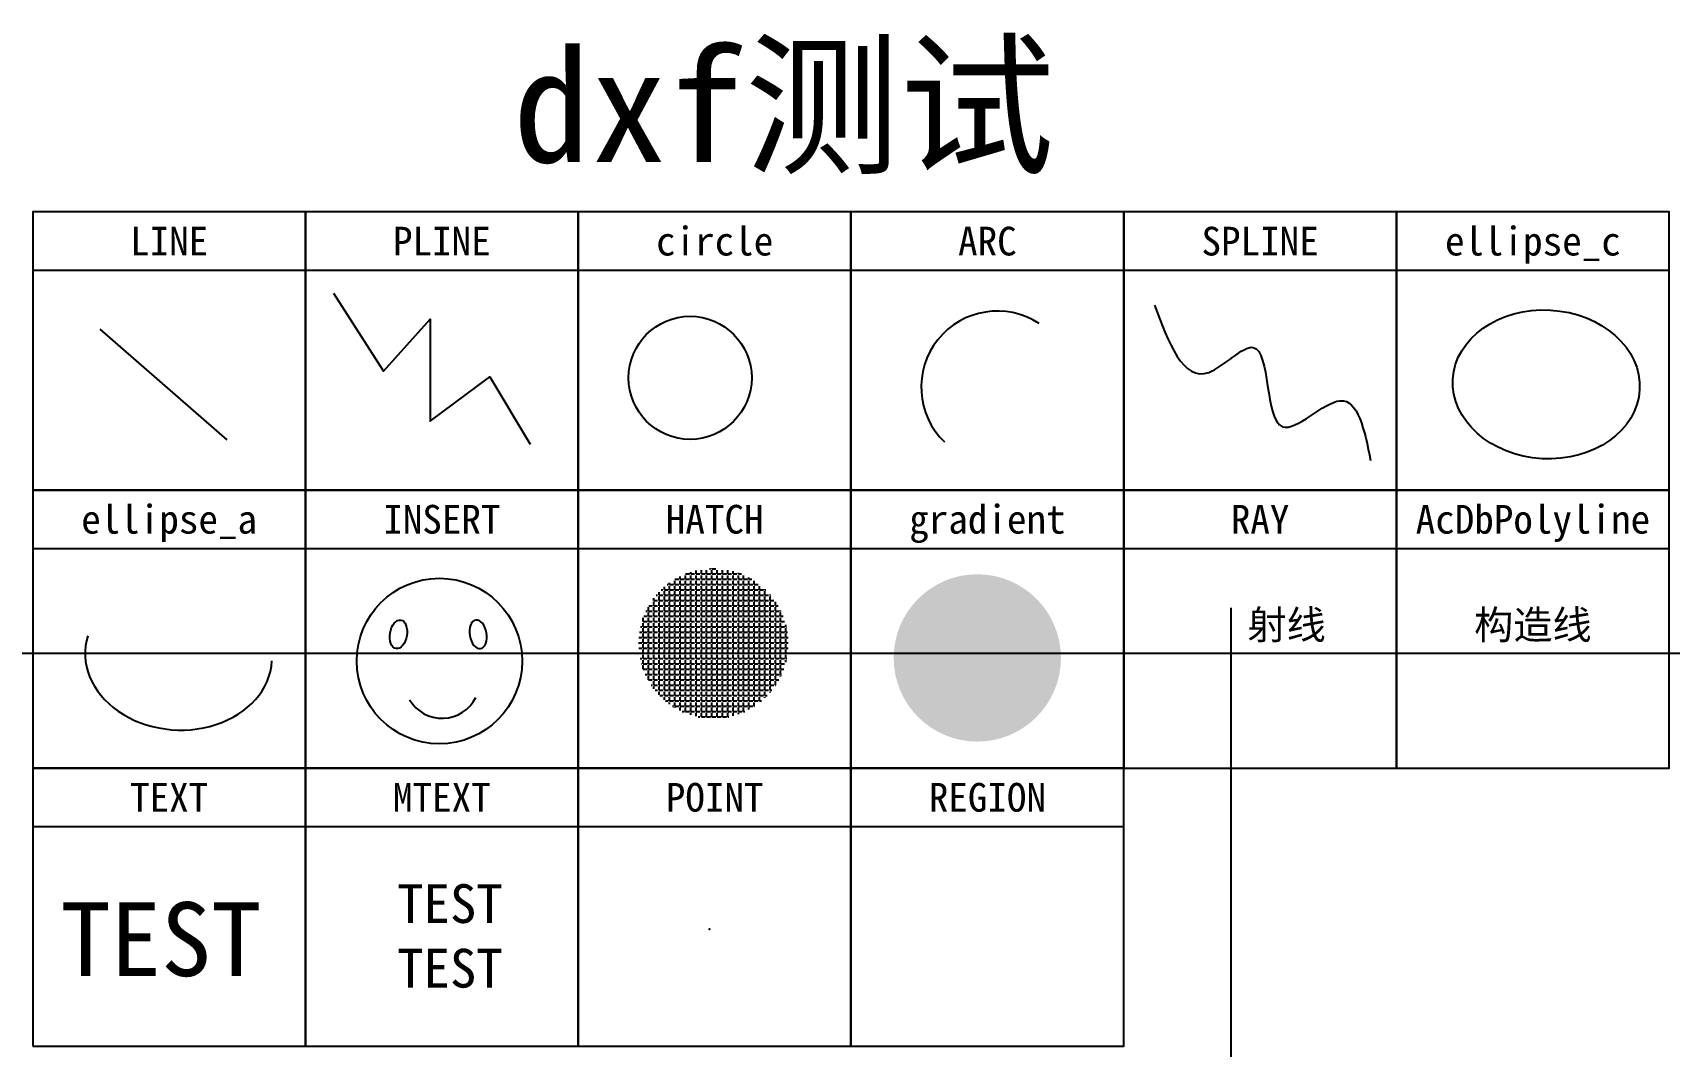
# Model space of a CAD drawing. Header units: millimetres. Extents: x 5019 to 7181, y 6368 to 7707.
import ezdxf
from ezdxf.enums import TextEntityAlignment as Align

# ---------------------------------------------------------------- set-up
doc = ezdxf.new("R2010")
doc.units = ezdxf.units.MM
doc.layers.add('WSLINE', color=4, linetype='Continuous')
doc.styles.add('宋体', font='')
doc.styles.get('宋体').set_extended_font_data('宋体')

# ---------------------------------------------------------------- blocks, each defined once
blk = doc.blocks.new('XIAO')
at = {"layer": 'WSLINE'}
blk.add_circle((-3.4, 6.2), 109.3, dxfattribs=at)
blk.add_arc((0.1, -19.7), 49.8, 210.3471, 333.6558, dxfattribs=at)
blk.add_ellipse((-57.6, 41.5), major_axis=(-3.1, -18.9), ratio=0.582979, dxfattribs=at)
at = {"layer": 'WSLINE', "extrusion": (0, 0, -1)}
blk.add_ellipse((47.7, 41.5), major_axis=(3.1, -18.9), ratio=0.582979, dxfattribs=at)

msp = doc.modelspace()

# ---------------------------------------------------------------- hatches: boundary and pattern name
at = {"layer": 'WSLINE'}
h = msp.add_hatch(dxfattribs=at)
h.set_pattern_fill('ANGLE', color=256)
h.set_pattern_definition([(0, (0, 0), (0, 6.985), [5.08, -1.905]), (90, (0, 0), (-6.985, 4e-16), [5.08, -1.905])])
h.paths.add_polyline_path([(5819.4, 6900.2, 1), (6017.2, 6900.2, 1)])
msp.add_hatch(color=5, dxfattribs=at).paths.add_polyline_path([(6377.4, 6881.1, 1), (6156.4, 6881.1, 1)])

# ---------------------------------------------------------------- linework, layer by layer
for p, q in [((5019, 7393.2), (5379.3, 7393.2)), ((5379.3, 7393.2), (5739.7, 7393.2)), ((5739.7, 7393.2), (6100, 7393.2)), ((6100, 7393.2), (6460.4, 7393.2)), ((6460.4, 7393.2), (6820.7, 7393.2)), ((6820.7, 7393.2), (7181.1, 7393.2)), ((5019, 7025.8), (5379.3, 7025.8)), ((5379.3, 7025.8), (5739.7, 7025.8)), ((5739.7, 7025.8), (6100, 7025.8)), ((6100, 7025.8), (6460.4, 7025.8)), ((6460.4, 7025.8), (6820.7, 7025.8)), ((6820.7, 7025.8), (7181.1, 7025.8)), ((5019, 6658.4), (5379.3, 6658.4)), ((5379.3, 6658.4), (5739.7, 6658.4)), ((5739.7, 6658.4), (6100, 6658.4)), ((6100, 6658.4), (6460.4, 6658.4))]:
    msp.add_line(p, q)
for points in [[(5019, 7102.9), (5379.3, 7102.9), (5379.3, 7470.2), (5019, 7470.2)], [(5379.3, 7102.9), (5739.7, 7102.9), (5739.7, 7470.2), (5379.3, 7470.2)], [(5739.7, 7102.9), (6100, 7102.9), (6100, 7470.2), (5739.7, 7470.2)], [(6100, 7102.9), (6460.4, 7102.9), (6460.4, 7470.2), (6100, 7470.2)], [(6460.4, 7102.9), (6820.7, 7102.9), (6820.7, 7470.2), (6460.4, 7470.2)], [(6820.7, 7102.9), (7181.1, 7102.9), (7181.1, 7470.2), (6820.7, 7470.2)], [(5019, 6735.5), (5379.3, 6735.5), (5379.3, 7102.9), (5019, 7102.9)], [(5379.3, 6735.5), (5739.7, 6735.5), (5739.7, 7102.9), (5379.3, 7102.9)], [(5739.7, 6735.5), (6100, 6735.5), (6100, 7102.9), (5739.7, 7102.9)], [(6100, 6735.5), (6460.4, 6735.5), (6460.4, 7102.9), (6100, 7102.9)], [(6460.4, 6735.5), (6820.7, 6735.5), (6820.7, 7102.9), (6460.4, 7102.9)], [(6820.7, 6735.5), (7181.1, 6735.5), (7181.1, 7102.9), (6820.7, 7102.9)], [(5019, 6368.1), (5379.3, 6368.1), (5379.3, 6735.5), (5019, 6735.5)], [(5379.3, 6368.1), (5739.7, 6368.1), (5739.7, 6735.5), (5379.3, 6735.5)], [(5739.7, 6368.1), (6100, 6368.1), (6100, 6735.5), (5739.7, 6735.5)], [(6100, 6368.1), (6460.4, 6368.1), (6460.4, 6735.5), (6100, 6735.5)]]:
    msp.add_lwpolyline(points, close=True)
msp.add_line((5107.5, 7315.6), (5275.5, 7169.3), dxfattribs=at)
msp.add_xline((6959.9, 6887.3), (1, 0), dxfattribs=at)
msp.add_ray((6601.8, 6947.1), (0, -1), dxfattribs=at)
msp.add_lwpolyline([(5416.4, 7363), (5482.4, 7259.7), (5544.2, 7328.6), (5544.2, 7193.7), (5623.1, 7252.5), (5676.2, 7163.5)], dxfattribs=at)
msp.add_circle((5887.5, 7251.1), 81.3, dxfattribs=at)
msp.add_arc((6293.3, 7238.8), 100.5, 56.6487, 226.1286, dxfattribs=at)
for centre, start_param, end_param in [((7018.5, 7242.4), -3.141592653589793, 3.141592653589793), ((5211.7, 6884.2), 2.941123, 6.280925)]:
    msp.add_ellipse(centre, major_axis=(123.4, -6.9), ratio=0.79554, start_param=start_param, end_param=end_param, dxfattribs=at)
msp.add_open_spline([(6500.8, 7347.2), (6519.8, 7296.8), (6550, 7216.5), (6659.2, 7341.7), (6640.1, 7127.2), (6762.1, 7260.9), (6778.2, 7182.4), (6786.5, 7142)], degree=3, knots=[0, 0, 0, 0, 114.320415, 181.808708, 293.505358, 377.032373, 465.605638, 465.605638, 465.605638, 465.605638], dxfattribs=at)
msp.add_point((5913.1, 6522.7), dxfattribs=at)

# ---------------------------------------------------------------- block references
msp.add_blockref('XIAO', (5559.7, 6870.8), dxfattribs=at)

# ---------------------------------------------------------------- texts
at = {"style": '宋体'}
for s, height, p in [('dxf测试', 150, (6011.3, 7611.1)), ('LINE', 37.94, (5199.2, 7431.7)), ('PLINE', 37.94, (5559.5, 7431.7)), ('circle', 37.94, (5919.9, 7431.7)), ('ARC', 37.94, (6280.2, 7431.7)), ('SPLINE', 37.94, (6640.5, 7431.7)), ('ellipse_c', 37.94, (7000.9, 7431.7)), ('ellipse_a', 37.94, (5199.2, 7064.3)), ('INSERT', 37.94, (5559.5, 7064.3)), ('HATCH', 37.94, (5919.9, 7064.3)), ('gradient', 37.94, (6280.2, 7064.3)), ('RAY', 37.94, (6640.5, 7064.3)), ('AcDbPolyline', 37.937, (7000.9, 7064.3)), ('射线', 37.94, (6675.5, 6924.9)), ('构造线', 37.94, (7000.9, 6924.9)), ('TEXT', 37.94, (5199.2, 6697)), ('MTEXT', 37.94, (5559.5, 6697)), ('POINT', 37.94, (5919.9, 6697)), ('REGION', 37.94, (6280.2, 6697))]:
    msp.add_text(s, height=height, dxfattribs=at).set_placement(p, align=Align.MIDDLE_CENTER)
at = {"layer": 'WSLINE', "style": '宋体'}
msp.add_text('TEST', height=97.56, dxfattribs=at).set_placement((5055.8, 6460.9))
at = {"layer": 'WSLINE', "insert": (5500.6, 6582.2), "char_height": 51.19, "attachment_point": 1, "style": '宋体'}
msp.add_mtext_dynamic_manual_height_columns('TEST\\PTEST', width=130.085, gutter_width=255.9, heights=[140], dxfattribs=at)

doc.saveas('drawing.dxf')
